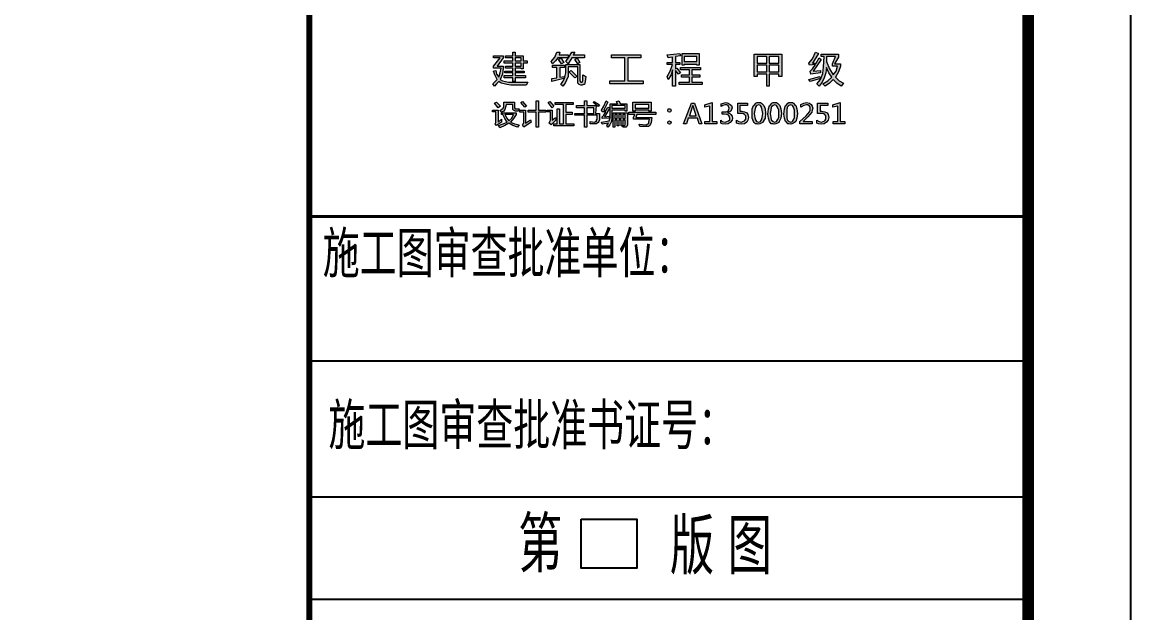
# Model space of a CAD drawing. Header units: millimetres. Extents: x 591771 to 1936534, y -622016 to 355666.
# Drawn here: x 668564 to 679360, y 212083 to 217837 of the extents above; entities that cross this region are included whole.
import ezdxf

# ---------------------------------------------------------------- set-up
doc = ezdxf.new("R2010")
doc.units = ezdxf.units.MM
doc.header["$LTSCALE"] = 80
for name, color, linetype in [('0GPS-\\M+5CFFB\\M+5BBF0\\M+5CBA8\\M+5B9DC', 1, 'Continuous'), ('\\M+5CDBC\\M+5BFF2', 252, 'Continuous'), ('AXIS', 3, 'Continuous')]:
    doc.layers.add(name, color=color, linetype=linetype)
doc.styles.add('_HZTXT', font='txt.shx', dxfattribs={"width": 0.8, "bigfont": 'hztxt.shx'})

# ---------------------------------------------------------------- blocks, each defined once
blk = doc.blocks.new('A$C7A821879')
h = blk.add_hatch(color=165)
h.paths.add_polyline_path([(4834, 622), (4863, 694), (4776, 694), (4776, 644), (4805, 572), (4841, 514), (4870, 550), (4884, 600), (4834, 600)], flags=17)
h.paths.add_polyline_path([(4776, 586), (4769, 535), (4755, 485), (4733, 442), (4704, 406), (4682, 427), (4719, 471), (4740, 528), (4747, 593), (4755, 694), (4726, 694), (4726, 716), (4892, 716), (4892, 687), (4856, 622), (4913, 622), (4913, 600), (4892, 543), (4863, 492), (4899, 456), (4942, 434), (4920, 406), (4877, 434), (4841, 471), (4805, 434), (4762, 406), (4740, 427), (4791, 456), (4827, 492), (4798, 535)])
h.paths.add_polyline_path([(4646, 550), (4719, 557), (4719, 535), (4625, 521), (4618, 550), (4639, 572), (4668, 615), (4610, 608), (4603, 629), (4639, 672), (4668, 737), (4697, 723), (4639, 629), (4675, 629), (4704, 680), (4726, 665)])
h.paths.add_polyline_path([(4603, 471), (4711, 499), (4719, 478), (4618, 449)])
h.paths.add_polyline_path([(4217, 543), (4311, 543), (4311, 608), (4217, 608)], flags=16)
h.paths.add_polyline_path([(4311, 694), (4217, 694), (4217, 629), (4311, 629)], flags=16)
h.paths.add_polyline_path([(4102, 543), (4196, 543), (4196, 608), (4102, 608)], flags=16)
h.paths.add_polyline_path([(4102, 629), (4196, 629), (4196, 694), (4102, 694)], flags=16)
h.paths.add_polyline_path([(4073, 716), (4340, 716), (4340, 499), (4311, 499), (4311, 521), (4217, 521), (4217, 406), (4196, 406), (4196, 521), (4102, 521), (4102, 499), (4073, 499)])
h.paths.add_polyline_path([(3515, 694), (3392, 694), (3392, 644), (3515, 644)], flags=16)
h.paths.add_polyline_path([(3371, 723), (3537, 723), (3537, 608), (3515, 608), (3515, 615), (3392, 615), (3392, 608), (3371, 608)])
h.paths.add_polyline_path([(3342, 442), (3443, 442), (3443, 492), (3363, 492), (3363, 514), (3443, 514), (3443, 564), (3356, 564), (3356, 586), (3551, 586), (3551, 564), (3464, 564), (3464, 514), (3544, 514), (3544, 492), (3464, 492), (3464, 442), (3565, 442), (3565, 420), (3342, 420)])
h.paths.add_polyline_path([(3226, 499), (3255, 550), (3277, 615), (3226, 615), (3226, 636), (3277, 636), (3277, 687), (3234, 680), (3226, 709), (3349, 723), (3356, 701), (3306, 694), (3306, 636), (3349, 636), (3349, 615), (3306, 615), (3306, 572), (3320, 579), (3356, 535), (3335, 521), (3306, 557), (3306, 406), (3277, 406), (3277, 564), (3263, 514), (3234, 471)])
h.paths.add_polyline_path([(2668, 456), (2812, 456), (2812, 680), (2682, 680), (2682, 709), (2970, 709), (2970, 680), (2841, 680), (2841, 456), (2992, 456), (2992, 427), (2668, 427)])
h.paths.add_polyline_path([(2354, 622), (2325, 665), (2347, 680), (2375, 636)], flags=16)
h.paths.add_polyline_path([(2267, 543), (2289, 557), (2347, 499), (2325, 485)], flags=17)
h.paths.add_polyline_path([(2325, 737), (2310, 709), (2419, 709), (2419, 680), (2296, 680), (2260, 622), (2238, 644), (2267, 687), (2296, 737)])
h.paths.add_polyline_path([(2354, 593), (2260, 593), (2260, 535), (2260, 499), (2246, 463), (2231, 434), (2210, 406), (2188, 420), (2210, 449), (2224, 478), (2231, 507), (2238, 535), (2238, 615), (2375, 615), (2375, 456), (2383, 442), (2390, 442), (2397, 442), (2404, 456), (2404, 514), (2433, 499), (2426, 449), (2419, 420), (2411, 420), (2397, 413), (2383, 413), (2368, 420), (2361, 427), (2354, 434), (2354, 456)])
h.paths.add_polyline_path([(2195, 622), (2166, 665), (2188, 680), (2217, 636)], flags=16)
h.paths.add_polyline_path([(2101, 478), (2152, 485), (2152, 586), (2109, 586), (2109, 608), (2224, 608), (2224, 586), (2181, 586), (2181, 492), (2224, 499), (2217, 478), (2101, 449)])
h.paths.add_polyline_path([(2181, 737), (2173, 709), (2260, 709), (2260, 680), (2159, 680), (2137, 651), (2109, 622), (2094, 644), (2130, 687), (2152, 737)])
h.paths.add_polyline_path([(1744, 600), (1802, 600), (1802, 629), (1744, 629)], flags=16)
h.paths.add_polyline_path([(1802, 680), (1744, 680), (1744, 651), (1802, 651)], flags=16)
h.paths.add_polyline_path([(1636, 507), (1723, 507), (1723, 535), (1643, 535), (1643, 550), (1723, 550), (1723, 579), (1651, 579), (1651, 600), (1723, 600), (1723, 629), (1636, 629), (1636, 651), (1723, 651), (1723, 680), (1651, 680), (1651, 701), (1723, 701), (1723, 737), (1744, 737), (1744, 701), (1824, 701), (1824, 651), (1860, 651), (1860, 629), (1824, 629), (1824, 572), (1802, 572), (1802, 579), (1744, 579), (1744, 550), (1831, 550), (1831, 535), (1744, 535), (1744, 507), (1845, 507), (1845, 485), (1744, 485), (1744, 449), (1723, 449), (1723, 485), (1636, 485)])
h.paths.add_polyline_path([(1557, 557), (1564, 521), (1586, 492), (1600, 535), (1607, 579), (1535, 579), (1535, 600), (1600, 680), (1535, 680), (1535, 701), (1629, 701), (1629, 680), (1571, 600), (1629, 600), (1629, 579), (1622, 521), (1600, 471), (1622, 456), (1651, 449), (1679, 442), (1715, 442), (1867, 442), (1853, 413), (1701, 413), (1665, 420), (1636, 427), (1607, 434), (1586, 449), (1564, 427), (1542, 406), (1528, 427), (1550, 449), (1571, 471), (1550, 507), (1535, 550)])
h = blk.add_hatch(color=165)
h.paths.add_polyline_path([(4954, 39), (4843, 39), (4843, 61), (4888, 61), (4888, 211), (4838, 200), (4838, 222), (4910, 244), (4910, 61), (4954, 61)])
h.paths.add_polyline_path([(4683, 72), (4705, 61), (4727, 55), (4744, 61), (4760, 67), (4771, 83), (4771, 100), (4771, 116), (4760, 128), (4744, 139), (4721, 139), (4688, 139), (4688, 238), (4788, 238), (4788, 216), (4716, 216), (4716, 161), (4732, 161), (4760, 155), (4782, 144), (4793, 128), (4799, 100), (4793, 72), (4777, 55), (4755, 39), (4727, 33), (4699, 39), (4683, 44)])
h.paths.add_polyline_path([(4638, 39), (4516, 39), (4516, 61), (4577, 116), (4610, 155), (4616, 172), (4616, 189), (4616, 200), (4610, 211), (4594, 222), (4583, 222), (4555, 216), (4527, 200), (4527, 227), (4555, 238), (4583, 244), (4610, 238), (4627, 227), (4638, 211), (4644, 189), (4638, 172), (4633, 150), (4616, 133), (4594, 105), (4550, 61), (4638, 61)])
h.paths.add_polyline_path([(4389, 139), (4389, 100), (4394, 78), (4411, 61), (4428, 55), (4444, 61), (4455, 78), (4466, 100), (4466, 139), (4466, 172), (4455, 200), (4444, 216), (4428, 222), (4411, 216), (4394, 200), (4389, 172)], flags=16)
h.paths.add_polyline_path([(4361, 133), (4367, 183), (4378, 216), (4389, 227), (4400, 238), (4411, 244), (4428, 244), (4444, 244), (4455, 238), (4466, 227), (4477, 216), (4489, 183), (4494, 139), (4489, 94), (4477, 61), (4466, 50), (4455, 44), (4439, 39), (4428, 33), (4411, 39), (4400, 39), (4389, 50), (4378, 61), (4367, 94)])
h.paths.add_polyline_path([(4228, 139), (4234, 100), (4239, 78), (4256, 61), (4272, 55), (4289, 61), (4300, 78), (4311, 100), (4311, 139), (4311, 172), (4300, 200), (4289, 216), (4272, 222), (4256, 216), (4239, 200), (4234, 172)], flags=16)
h.paths.add_polyline_path([(4206, 133), (4211, 183), (4222, 216), (4234, 227), (4245, 238), (4256, 244), (4272, 244), (4289, 244), (4300, 238), (4311, 227), (4322, 216), (4333, 183), (4339, 139), (4333, 94), (4317, 61), (4311, 50), (4300, 44), (4283, 39), (4267, 33), (4256, 39), (4239, 39), (4228, 50), (4222, 61), (4211, 94)])
h.paths.add_polyline_path([(4073, 139), (4078, 100), (4084, 78), (4095, 61), (4117, 55), (4134, 61), (4145, 78), (4150, 100), (4156, 139), (4150, 172), (4145, 200), (4134, 216), (4117, 222), (4095, 216), (4084, 200), (4078, 172)], flags=16)
h.paths.add_polyline_path([(4051, 133), (4051, 183), (4067, 216), (4078, 227), (4089, 238), (4101, 244), (4117, 244), (4134, 244), (4145, 238), (4156, 227), (4167, 216), (4178, 183), (4184, 139), (4178, 94), (4161, 61), (4156, 50), (4139, 44), (4128, 39), (4112, 33), (4101, 39), (4084, 39), (4073, 50), (4067, 61), (4051, 94)])
h.paths.add_polyline_path([(3901, 72), (3923, 61), (3945, 55), (3962, 61), (3979, 67), (3990, 83), (3990, 100), (3990, 116), (3979, 128), (3962, 139), (3940, 139), (3912, 139), (3912, 238), (4006, 238), (4006, 216), (3934, 216), (3934, 161), (3951, 161), (3979, 155), (4001, 144), (4012, 128), (4017, 100), (4012, 72), (4001, 55), (3979, 39), (3945, 33), (3923, 39), (3901, 44)])
h.paths.add_polyline_path([(3746, 72), (3762, 61), (3790, 55), (3807, 61), (3823, 67), (3834, 78), (3834, 94), (3829, 111), (3823, 122), (3807, 128), (3779, 133), (3762, 133), (3762, 155), (3779, 155), (3801, 155), (3818, 161), (3823, 172), (3829, 189), (3823, 205), (3818, 216), (3807, 222), (3790, 222), (3768, 216), (3751, 205), (3751, 233), (3773, 238), (3796, 244), (3818, 238), (3840, 227), (3851, 216), (3857, 194), (3851, 177), (3846, 161), (3829, 150), (3812, 144), (3834, 139), (3846, 128), (3857, 111), (3862, 94), (3857, 72), (3840, 50), (3818, 39), (3790, 33), (3762, 39), (3746, 44)])
h.paths.add_polyline_path([(3707, 39), (3591, 39), (3591, 61), (3640, 61), (3640, 211), (3591, 200), (3591, 222), (3663, 244), (3663, 61), (3707, 61)])
h.paths.add_polyline_path([(3507, 116), (3480, 200), (3474, 216), (3469, 200), (3441, 116)], flags=16)
h.paths.add_polyline_path([(3563, 39), (3535, 39), (3519, 94), (3430, 94), (3413, 39), (3385, 39), (3463, 238), (3491, 238)])
h.paths.add_polyline_path([(3247, 67), (3258, 61), (3264, 50), (3258, 39), (3247, 33), (3236, 39), (3230, 50), (3236, 61)])
h.paths.add_polyline_path([(3247, 183), (3258, 183), (3264, 166), (3258, 155), (3247, 150), (3236, 155), (3230, 166), (3236, 183)])
h.paths.add_polyline_path([(3047, 227), (2914, 227), (2914, 189), (3047, 189)], flags=16)
h.paths.add_polyline_path([(2892, 249), (3070, 249), (3070, 161), (3047, 161), (3047, 172), (2914, 172), (2914, 161), (2892, 161)])
h.paths.add_polyline_path([(2898, 83), (2898, 100), (2909, 128), (2853, 128), (2853, 150), (3114, 150), (3114, 128), (2931, 128), (2920, 100), (3075, 100), (3070, 50), (3064, 33), (3053, 22), (3042, 11), (3020, 11), (2959, 11), (2953, 33), (3020, 28), (3031, 33), (3036, 39), (3047, 44), (3047, 55), (3053, 83)])
h.paths.add_polyline_path([(2809, 22), (2815, 28), (2815, 33), (2815, 72), (2792, 72), (2792, 22)], flags=16)
h.paths.add_polyline_path([(2815, 128), (2792, 128), (2792, 89), (2815, 89)], flags=16)
h.paths.add_polyline_path([(2754, 89), (2776, 89), (2776, 128), (2754, 128)], flags=16)
h.paths.add_polyline_path([(2715, 89), (2737, 89), (2737, 128), (2715, 128)], flags=16)
h.paths.add_polyline_path([(2715, 6), (2698, 6), (2698, 144), (2837, 144), (2837, 28), (2831, 11), (2826, 6), (2815, 6), (2792, 6), (2787, 17), (2776, 17), (2776, 72), (2754, 72), (2754, 17), (2737, 17), (2737, 72), (2715, 72)])
h.paths.add_polyline_path([(2815, 216), (2687, 216), (2687, 189), (2815, 189)], flags=16)
h.paths.add_polyline_path([(2615, 105), (2659, 111), (2659, 94), (2593, 89), (2593, 105), (2609, 122), (2626, 155), (2593, 155), (2587, 172), (2609, 211), (2632, 261), (2648, 249), (2609, 172), (2632, 172), (2648, 200), (2665, 194)], flags=17)
h.paths.add_polyline_path([(2587, 55), (2659, 67), (2670, 100), (2670, 150), (2670, 233), (2742, 233), (2731, 255), (2754, 261), (2770, 233), (2831, 233), (2831, 161), (2815, 161), (2815, 172), (2687, 172), (2687, 150), (2687, 100), (2682, 61), (2665, 28), (2648, 6), (2637, 22), (2654, 44), (2593, 33)])
h.paths.add_polyline_path([(2504, 244), (2515, 255), (2565, 222), (2554, 205)], flags=16)
h.paths.add_polyline_path([(2510, 194), (2443, 194), (2443, 139), (2510, 139)], flags=16)
h.paths.add_polyline_path([(2327, 139), (2421, 139), (2421, 194), (2343, 194), (2343, 216), (2421, 216), (2421, 261), (2443, 261), (2443, 216), (2532, 216), (2526, 139), (2565, 139), (2565, 78), (2560, 61), (2554, 50), (2537, 39), (2521, 39), (2476, 39), (2476, 61), (2521, 55), (2526, 61), (2537, 61), (2537, 72), (2543, 83), (2543, 122), (2443, 122), (2443, 6), (2421, 6), (2421, 122), (2327, 122)])
h.paths.add_polyline_path([(2122, 39), (2155, 39), (2155, 183), (2177, 183), (2177, 39), (2216, 39), (2216, 227), (2133, 227), (2133, 244), (2310, 244), (2310, 227), (2238, 227), (2238, 150), (2299, 150), (2299, 128), (2238, 128), (2238, 39), (2316, 39), (2316, 17), (2122, 17)])
h.paths.add_polyline_path([(2083, 255), (2122, 211), (2105, 194), (2066, 244)])
h.paths.add_polyline_path([(2138, 100), (2144, 78), (2094, 28), (2077, 44), (2083, 61), (2088, 72), (2088, 155), (2055, 155), (2055, 172), (2105, 172), (2105, 72)])
h.paths.add_polyline_path([(1872, 172), (1950, 172), (1950, 261), (1972, 261), (1972, 172), (2044, 172), (2044, 150), (1972, 150), (1972, 6), (1950, 6), (1950, 150), (1872, 150)])
h.paths.add_polyline_path([(1817, 255), (1856, 211), (1839, 200), (1800, 244)])
h.paths.add_polyline_path([(1894, 78), (1900, 55), (1828, 6), (1817, 28), (1822, 33), (1828, 50), (1828, 150), (1789, 150), (1789, 172), (1845, 172), (1845, 44)])
h.paths.add_polyline_path([(1645, 128), (1662, 94), (1684, 67), (1711, 94), (1728, 128)], flags=16)
h.paths.add_polyline_path([(1723, 227), (1656, 227), (1656, 222), (1651, 200), (1645, 177), (1634, 161), (1612, 150), (1595, 166), (1612, 177), (1628, 189), (1634, 205), (1634, 222), (1634, 249), (1739, 249), (1739, 194), (1745, 183), (1750, 183), (1784, 183), (1778, 161), (1745, 161), (1734, 166), (1728, 172), (1723, 177), (1723, 189)])
h.paths.add_polyline_path([(1612, 128), (1612, 144), (1756, 144), (1756, 128), (1728, 89), (1700, 55), (1739, 39), (1784, 28), (1767, 6), (1723, 22), (1684, 44), (1645, 22), (1595, 0), (1584, 22), (1628, 39), (1667, 55), (1645, 89), (1623, 128)])
h.paths.add_polyline_path([(1562, 249), (1601, 211), (1578, 194), (1545, 238)])
h.paths.add_polyline_path([(1612, 83), (1612, 55), (1562, 22), (1551, 39), (1556, 50), (1556, 61), (1556, 155), (1523, 155), (1523, 172), (1578, 172), (1578, 55)])
at = {"color": 165, "lineweight": 0}
for p, q in [((1535, 680), (1535, 701)), ((1535, 701), (1629, 701)), ((1535, 600), (1600, 680)), ((1600, 680), (1535, 680)), ((1629, 680), (1571, 600)), ((1629, 701), (1629, 680)), ((1636, 629), (1636, 651)), ((1636, 651), (1723, 651)), ((1651, 680), (1651, 701)), ((1651, 701), (1723, 701)), ((1723, 680), (1651, 680)), ((1723, 701), (1723, 737)), ((1723, 737), (1744, 737)), ((1723, 651), (1723, 680)), ((1744, 737), (1744, 701)), ((1744, 701), (1824, 701)), ((1802, 680), (1744, 680)), ((1744, 680), (1744, 651)), ((1744, 651), (1802, 651)), ((1802, 651), (1802, 680)), ((1802, 680), (1802, 680)), ((1824, 701), (1824, 651)), ((1824, 651), (1860, 651)), ((1860, 651), (1860, 629)), ((2094, 644), (2130, 687)), ((2137, 651), (2109, 622)), ((2130, 687), (2152, 737)), ((2159, 680), (2137, 651)), ((2152, 737), (2181, 737)), ((2260, 680), (2159, 680)), ((2159, 680), (2159, 680)), ((2166, 665), (2188, 680)), ((2195, 622), (2166, 665)), ((2181, 737), (2173, 709)), ((2173, 709), (2260, 709)), ((2181, 737), (2181, 737)), ((2181, 737), (2181, 737)), ((2188, 680), (2188, 680)), ((2188, 680), (2217, 636)), ((2238, 644), (2267, 687)), ((2260, 709), (2260, 680)), ((2296, 680), (2260, 622)), ((2267, 687), (2296, 737)), ((2296, 737), (2325, 737)), ((2419, 680), (2296, 680)), ((2296, 680), (2296, 680)), ((2325, 737), (2310, 709)), ((2310, 709), (2419, 709)), ((2325, 737), (2325, 737)), ((2325, 737), (2325, 737)), ((2325, 665), (2347, 680)), ((2354, 622), (2325, 665)), ((2347, 680), (2347, 680)), ((2347, 680), (2375, 636)), ((2419, 709), (2419, 680)), ((2682, 680), (2682, 709)), ((2682, 709), (2970, 709)), ((2812, 680), (2682, 680)), ((2812, 456), (2812, 680)), ((2970, 680), (2841, 680)), ((2841, 680), (2841, 456)), ((2970, 709), (2970, 680)), ((3226, 709), (3349, 723)), ((3234, 680), (3226, 709)), ((3226, 709), (3226, 709)), ((3277, 687), (3234, 680)), ((3234, 680), (3234, 680)), ((3277, 636), (3277, 687)), ((3277, 687), (3277, 687)), ((3356, 701), (3306, 694)), ((3306, 694), (3306, 636)), ((3349, 723), (3356, 701)), ((3356, 701), (3356, 701)), ((3371, 723), (3537, 723)), ((3371, 608), (3371, 723)), ((3371, 723), (3371, 723)), ((3515, 694), (3392, 694)), ((3392, 694), (3392, 644)), ((3515, 644), (3515, 694)), ((3515, 694), (3515, 694)), ((3537, 723), (3537, 608)), ((4073, 716), (4340, 716)), ((4073, 499), (4073, 716)), ((4073, 716), (4073, 716)), ((4196, 694), (4102, 694)), ((4102, 694), (4102, 629)), ((4196, 629), (4196, 694)), ((4311, 694), (4217, 694)), ((4217, 694), (4217, 629)), ((4311, 629), (4311, 694)), ((4311, 694), (4311, 694)), ((4340, 716), (4340, 499)), ((4603, 629), (4639, 672)), ((4639, 672), (4668, 737)), ((4697, 723), (4639, 629)), ((4726, 665), (4646, 550)), ((4668, 737), (4697, 723)), ((4675, 629), (4704, 680)), ((4697, 723), (4697, 723)), ((4704, 680), (4726, 665)), ((4726, 694), (4726, 716)), ((4726, 716), (4892, 716)), ((4755, 694), (4726, 694)), ((4726, 665), (4726, 665)), ((4747, 593), (4755, 694)), ((4863, 694), (4776, 694)), ((4776, 694), (4776, 694)), ((4776, 694), (4776, 644)), ((4834, 622), (4863, 694)), ((4892, 687), (4856, 622)), ((4892, 716), (4892, 687)), ((1535, 579), (1535, 600)), ((1607, 579), (1535, 579)), ((1535, 550), (1557, 557)), ((1550, 507), (1535, 550)), ((1557, 557), (1557, 557)), ((1557, 557), (1564, 521)), ((1557, 557), (1557, 557)), ((1571, 600), (1629, 600)), ((1600, 535), (1607, 579)), ((1629, 579), (1622, 521)), ((1629, 600), (1629, 579)), ((1629, 579), (1629, 579)), ((1723, 629), (1636, 629)), ((1643, 535), (1643, 550)), ((1643, 550), (1723, 550)), ((1651, 579), (1651, 600)), ((1651, 600), (1723, 600)), ((1723, 579), (1651, 579)), ((1723, 600), (1723, 629)), ((1723, 550), (1723, 579)), ((1802, 629), (1744, 629)), ((1744, 629), (1744, 600)), ((1744, 600), (1802, 600)), ((1744, 600), (1744, 600)), ((1802, 579), (1744, 579)), ((1744, 579), (1744, 550)), ((1744, 550), (1831, 550)), ((1802, 600), (1802, 629)), ((1802, 572), (1802, 579)), ((1824, 572), (1802, 572)), ((1860, 629), (1824, 629)), ((1824, 629), (1824, 572)), ((1831, 550), (1831, 535)), ((2109, 622), (2094, 644)), ((2094, 644), (2094, 644)), ((2109, 622), (2109, 622)), ((2109, 586), (2109, 608)), ((2109, 608), (2224, 608)), ((2152, 586), (2109, 586)), ((2152, 485), (2152, 586)), ((2224, 586), (2181, 586)), ((2181, 586), (2181, 492)), ((2217, 636), (2195, 622)), ((2195, 622), (2195, 622)), ((2195, 622), (2195, 622)), ((2224, 608), (2224, 586)), ((2260, 622), (2238, 644)), ((2238, 644), (2238, 644)), ((2238, 535), (2238, 615)), ((2238, 615), (2375, 615)), ((2260, 622), (2260, 622)), ((2354, 593), (2260, 593)), ((2260, 593), (2260, 535)), ((2267, 543), (2289, 557)), ((2325, 485), (2267, 543)), ((2267, 543), (2267, 543)), ((2267, 543), (2267, 543)), ((2289, 557), (2289, 557)), ((2289, 557), (2347, 499)), ((2375, 636), (2354, 622)), ((2354, 622), (2354, 622)), ((2354, 622), (2354, 622)), ((2354, 456), (2354, 593)), ((2354, 593), (2354, 593)), ((2375, 615), (2375, 456)), ((3226, 615), (3226, 636)), ((3226, 636), (3277, 636)), ((3277, 615), (3226, 615)), ((3226, 499), (3255, 550)), ((3255, 550), (3277, 615)), ((3277, 564), (3263, 514)), ((3277, 406), (3277, 564)), ((3277, 564), (3277, 564)), ((3306, 636), (3349, 636)), ((3349, 615), (3306, 615)), ((3306, 615), (3306, 572)), ((3306, 572), (3320, 579)), ((3335, 521), (3306, 557)), ((3306, 557), (3306, 406)), ((3320, 579), (3320, 579)), ((3320, 579), (3356, 535)), ((3349, 636), (3349, 615)), ((3356, 564), (3356, 586)), ((3356, 586), (3551, 586)), ((3443, 564), (3356, 564)), ((3392, 608), (3371, 608)), ((3392, 644), (3515, 644)), ((3515, 615), (3392, 615)), ((3392, 615), (3392, 608)), ((3443, 514), (3443, 564)), ((3551, 564), (3464, 564)), ((3464, 564), (3464, 514)), ((3515, 608), (3515, 615)), ((3537, 608), (3515, 608)), ((3551, 586), (3551, 564)), ((4102, 629), (4196, 629)), ((4102, 629), (4102, 629)), ((4196, 608), (4102, 608)), ((4102, 608), (4102, 543)), ((4102, 543), (4196, 543)), ((4102, 543), (4102, 543)), ((4196, 543), (4196, 608)), ((4217, 629), (4311, 629)), ((4311, 608), (4217, 608)), ((4217, 608), (4217, 543)), ((4217, 543), (4311, 543)), ((4217, 543), (4217, 543)), ((4311, 543), (4311, 608)), ((4610, 608), (4603, 629)), ((4603, 629), (4603, 629)), ((4668, 615), (4610, 608)), ((4618, 550), (4639, 572)), ((4625, 521), (4618, 550)), ((4618, 550), (4618, 550)), ((4639, 629), (4639, 629)), ((4639, 629), (4675, 629)), ((4639, 572), (4668, 615)), ((4646, 550), (4719, 557)), ((4646, 550), (4646, 550)), ((4646, 550), (4646, 550)), ((4646, 550), (4646, 550)), ((4668, 615), (4668, 615)), ((4675, 629), (4675, 629)), ((4719, 557), (4719, 557)), ((4719, 557), (4719, 535)), ((4740, 528), (4747, 593)), ((4776, 586), (4769, 535)), ((4776, 644), (4776, 644)), ((4776, 644), (4805, 572)), ((4776, 586), (4776, 586)), ((4798, 535), (4776, 586)), ((4776, 586), (4776, 586)), ((4776, 586), (4776, 586)), ((4805, 572), (4841, 514)), ((4834, 600), (4834, 622)), ((4834, 622), (4834, 622)), ((4884, 600), (4834, 600)), ((4841, 514), (4870, 550)), ((4856, 622), (4913, 622)), ((4892, 543), (4863, 492)), ((4870, 550), (4884, 600)), ((4913, 600), (4892, 543)), ((4913, 622), (4913, 600)), ((4913, 600), (4913, 600)), ((1528, 427), (1550, 449)), ((1571, 471), (1550, 507)), ((1550, 449), (1571, 471)), ((1564, 521), (1586, 492)), ((1586, 449), (1564, 427)), ((1571, 471), (1571, 471)), ((1586, 492), (1600, 535)), ((1586, 492), (1586, 492)), ((1607, 434), (1586, 449)), ((1586, 449), (1586, 449)), ((1622, 521), (1600, 471)), ((1600, 471), (1600, 471)), ((1600, 471), (1622, 456)), ((1636, 427), (1607, 434)), ((1622, 456), (1651, 449)), ((1636, 507), (1723, 507)), ((1636, 485), (1636, 507)), ((1636, 507), (1636, 507)), ((1723, 485), (1636, 485)), ((1723, 535), (1643, 535)), ((1651, 449), (1679, 442)), ((1679, 442), (1715, 442)), ((1715, 442), (1715, 442)), ((1715, 442), (1867, 442)), ((1723, 507), (1723, 535)), ((1723, 449), (1723, 485)), ((1744, 449), (1723, 449)), ((1831, 535), (1744, 535)), ((1744, 535), (1744, 507)), ((1744, 507), (1845, 507)), ((1845, 485), (1744, 485)), ((1744, 485), (1744, 449)), ((1845, 507), (1845, 485)), ((1867, 442), (1853, 413)), ((1867, 442), (1867, 442)), ((2101, 478), (2152, 485)), ((2101, 478), (2101, 478)), ((2217, 478), (2101, 449)), ((2101, 449), (2101, 478)), ((2101, 478), (2101, 478)), ((2181, 492), (2224, 499)), ((2181, 492), (2181, 492)), ((2188, 420), (2210, 449)), ((2210, 449), (2224, 478)), ((2231, 434), (2210, 406)), ((2224, 499), (2217, 478)), ((2217, 478), (2217, 478)), ((2224, 478), (2231, 507)), ((2224, 499), (2224, 499)), ((2231, 507), (2238, 535)), ((2246, 463), (2231, 434)), ((2260, 499), (2246, 463)), ((2260, 535), (2260, 535)), ((2260, 535), (2260, 499)), ((2347, 499), (2325, 485)), ((2325, 485), (2325, 485)), ((2354, 434), (2354, 456)), ((2361, 427), (2354, 434)), ((2375, 456), (2375, 456)), ((2375, 456), (2383, 442)), ((2383, 442), (2383, 442)), ((2383, 442), (2390, 442)), ((2390, 442), (2390, 442)), ((2390, 442), (2397, 442)), ((2397, 442), (2404, 456)), ((2404, 456), (2404, 514)), ((2404, 514), (2404, 514)), ((2404, 514), (2433, 499)), ((2404, 456), (2404, 456)), ((2426, 449), (2419, 420)), ((2433, 499), (2426, 449)), ((2426, 449), (2426, 449)), ((2433, 499), (2433, 499)), ((2668, 456), (2812, 456)), ((2668, 427), (2668, 456)), ((2668, 456), (2668, 456)), ((2841, 456), (2992, 456)), ((2992, 456), (2992, 427)), ((3226, 499), (3226, 499)), ((3234, 471), (3226, 499)), ((3226, 499), (3226, 499)), ((3226, 499), (3226, 499)), ((3263, 514), (3234, 471)), ((3234, 471), (3234, 471)), ((3356, 535), (3335, 521)), ((3335, 521), (3335, 521)), ((3342, 442), (3443, 442)), ((3342, 420), (3342, 442)), ((3342, 442), (3342, 442)), ((3363, 492), (3363, 514)), ((3363, 514), (3443, 514)), ((3443, 492), (3363, 492)), ((3443, 442), (3443, 492)), ((3464, 514), (3544, 514)), ((3544, 492), (3464, 492)), ((3464, 492), (3464, 442)), ((3464, 442), (3565, 442)), ((3544, 514), (3544, 492)), ((3565, 442), (3565, 420)), ((4102, 499), (4073, 499)), ((4196, 521), (4102, 521)), ((4102, 521), (4102, 499)), ((4196, 406), (4196, 521)), ((4311, 521), (4217, 521)), ((4217, 521), (4217, 406)), ((4311, 499), (4311, 521)), ((4340, 499), (4311, 499)), ((4603, 471), (4711, 499)), ((4603, 471), (4603, 471)), ((4618, 449), (4603, 471)), ((4603, 471), (4603, 471)), ((4719, 478), (4618, 449)), ((4719, 535), (4625, 521)), ((4682, 427), (4719, 471)), ((4733, 442), (4704, 406)), ((4711, 499), (4711, 499)), ((4711, 499), (4719, 478)), ((4719, 535), (4719, 535)), ((4719, 471), (4740, 528)), ((4719, 478), (4719, 478)), ((4755, 485), (4733, 442)), ((4740, 528), (4740, 528)), ((4740, 427), (4791, 456)), ((4769, 535), (4755, 485)), ((4805, 434), (4762, 406)), ((4791, 456), (4827, 492)), ((4827, 492), (4798, 535)), ((4841, 471), (4805, 434)), ((4827, 492), (4827, 492)), ((4841, 514), (4841, 514)), ((4877, 434), (4841, 471)), ((4841, 471), (4841, 471)), ((4863, 492), (4863, 492)), ((4863, 492), (4899, 456)), ((4920, 406), (4877, 434)), ((4899, 456), (4942, 434)), ((4942, 434), (4920, 406)), ((4942, 434), (4942, 434)), ((1542, 406), (1528, 427)), ((1528, 427), (1528, 427)), ((1564, 427), (1542, 406)), ((1542, 406), (1542, 406)), ((1665, 420), (1636, 427)), ((1701, 413), (1665, 420)), ((1853, 413), (1701, 413)), ((1701, 413), (1701, 413)), ((1853, 413), (1853, 413)), ((2210, 406), (2188, 420)), ((2188, 420), (2188, 420)), ((2210, 406), (2210, 406)), ((2368, 420), (2361, 427)), ((2383, 413), (2368, 420)), ((2397, 413), (2383, 413)), ((2383, 413), (2383, 413)), ((2411, 420), (2397, 413)), ((2419, 420), (2411, 420)), ((2992, 427), (2668, 427)), ((3306, 406), (3277, 406)), ((3565, 420), (3342, 420)), ((4217, 406), (4196, 406)), ((4704, 406), (4682, 427)), ((4682, 427), (4682, 427)), ((4704, 406), (4704, 406)), ((4762, 406), (4740, 427)), ((4740, 427), (4740, 427)), ((4762, 406), (4762, 406)), ((4920, 406), (4920, 406)), ((1545, 238), (1562, 249)), ((1578, 194), (1545, 238)), ((1562, 249), (1562, 249)), ((1562, 249), (1601, 211)), ((1562, 249), (1562, 249)), ((1634, 222), (1634, 249)), ((1634, 249), (1739, 249)), ((1634, 205), (1634, 222)), ((1656, 222), (1651, 200)), ((1723, 227), (1656, 227)), ((1656, 227), (1656, 222)), ((1656, 222), (1656, 222)), ((1723, 189), (1723, 227)), ((1723, 227), (1723, 227)), ((1739, 249), (1739, 194)), ((1800, 244), (1817, 255)), ((1839, 200), (1800, 244)), ((1817, 255), (1817, 255)), ((1817, 255), (1856, 211)), ((1817, 255), (1817, 255)), ((1950, 172), (1950, 261)), ((1950, 261), (1972, 261)), ((1972, 261), (1972, 172)), ((2066, 244), (2083, 255)), ((2105, 194), (2066, 244)), ((2083, 255), (2083, 255)), ((2083, 255), (2122, 211)), ((2083, 255), (2083, 255)), ((2133, 227), (2133, 244)), ((2133, 244), (2310, 244)), ((2216, 227), (2133, 227)), ((2216, 39), (2216, 227)), ((2310, 227), (2238, 227)), ((2238, 227), (2238, 150)), ((2310, 244), (2310, 227)), ((2343, 194), (2343, 216)), ((2343, 216), (2421, 216)), ((2421, 216), (2421, 261)), ((2421, 261), (2443, 261)), ((2443, 261), (2443, 216)), ((2443, 216), (2532, 216)), ((2504, 244), (2515, 255)), ((2554, 205), (2504, 244)), ((2504, 244), (2504, 244)), ((2504, 244), (2504, 244)), ((2515, 255), (2515, 255)), ((2515, 255), (2565, 222)), ((2532, 216), (2526, 139)), ((2565, 222), (2554, 205)), ((2609, 211), (2632, 261)), ((2648, 249), (2609, 172)), ((2632, 261), (2648, 249)), ((2648, 249), (2648, 249)), ((2670, 150), (2670, 233)), ((2670, 233), (2742, 233)), ((2815, 216), (2687, 216)), ((2687, 216), (2687, 189)), ((2731, 255), (2754, 261)), ((2742, 233), (2731, 255)), ((2742, 233), (2742, 233)), ((2754, 261), (2754, 261)), ((2754, 261), (2770, 233)), ((2770, 233), (2831, 233)), ((2815, 189), (2815, 216)), ((2815, 216), (2815, 216)), ((2831, 233), (2831, 161)), ((2892, 249), (3070, 249)), ((2892, 161), (2892, 249)), ((2892, 249), (2892, 249)), ((3047, 227), (2914, 227)), ((2914, 227), (2914, 189)), ((3047, 189), (3047, 227)), ((3047, 227), (3047, 227)), ((3070, 249), (3070, 161)), ((3385, 39), (3463, 238)), ((3463, 238), (3491, 238)), ((3474, 216), (3469, 200)), ((3480, 200), (3474, 216)), ((3474, 216), (3474, 216)), ((3474, 216), (3474, 216)), ((3491, 238), (3563, 39)), ((3591, 222), (3663, 244)), ((3591, 200), (3591, 222)), ((3663, 244), (3663, 61)), ((3751, 233), (3773, 238)), ((3751, 205), (3751, 233)), ((3751, 233), (3751, 233)), ((3768, 216), (3751, 205)), ((3790, 222), (3768, 216)), ((3773, 238), (3796, 244)), ((3807, 222), (3790, 222)), ((3790, 222), (3790, 222)), ((3796, 244), (3796, 244)), ((3796, 244), (3818, 238)), ((3818, 216), (3807, 222)), ((3818, 238), (3840, 227)), ((3823, 205), (3818, 216)), ((3840, 227), (3840, 227)), ((3840, 227), (3851, 216)), ((3851, 216), (3857, 194)), ((3912, 139), (3912, 238)), ((3912, 238), (4006, 238)), ((4006, 216), (3934, 216)), ((3934, 216), (3934, 161)), ((4006, 238), (4006, 216)), ((4051, 183), (4067, 216)), ((4067, 216), (4078, 227)), ((4067, 216), (4067, 216)), ((4078, 227), (4089, 238)), ((4095, 216), (4084, 200)), ((4089, 238), (4101, 244)), ((4117, 222), (4095, 216)), ((4101, 244), (4117, 244)), ((4117, 244), (4117, 244)), ((4117, 244), (4134, 244)), ((4134, 216), (4117, 222)), ((4117, 222), (4117, 222)), ((4134, 244), (4145, 238)), ((4145, 200), (4134, 216)), ((4145, 238), (4156, 227)), ((4156, 227), (4167, 216)), ((4167, 216), (4178, 183)), ((4211, 183), (4222, 216)), ((4222, 216), (4234, 227)), ((4222, 216), (4222, 216)), ((4234, 227), (4245, 238)), ((4256, 216), (4239, 200)), ((4245, 238), (4256, 244)), ((4256, 244), (4272, 244)), ((4272, 222), (4256, 216)), ((4272, 244), (4272, 244)), ((4272, 244), (4289, 244)), ((4289, 216), (4272, 222)), ((4272, 222), (4272, 222)), ((4289, 244), (4300, 238)), ((4300, 200), (4289, 216)), ((4300, 238), (4311, 227)), ((4311, 227), (4322, 216)), ((4322, 216), (4333, 183)), ((4367, 183), (4378, 216)), ((4378, 216), (4389, 227)), ((4378, 216), (4378, 216)), ((4389, 227), (4400, 238)), ((4411, 216), (4394, 200)), ((4400, 238), (4411, 244)), ((4411, 244), (4428, 244)), ((4428, 222), (4411, 216)), ((4428, 244), (4428, 244)), ((4428, 244), (4444, 244)), ((4444, 216), (4428, 222)), ((4428, 222), (4428, 222)), ((4444, 244), (4455, 238)), ((4455, 200), (4444, 216)), ((4455, 238), (4466, 227)), ((4466, 227), (4477, 216)), ((4477, 216), (4489, 183)), ((4527, 227), (4555, 238)), ((4527, 200), (4527, 227)), ((4527, 227), (4527, 227)), ((4555, 216), (4527, 200)), ((4555, 238), (4583, 244)), ((4583, 222), (4555, 216)), ((4583, 244), (4583, 244)), ((4583, 244), (4610, 238)), ((4594, 222), (4583, 222)), ((4583, 222), (4583, 222)), ((4610, 211), (4594, 222)), ((4610, 238), (4627, 227)), ((4627, 227), (4627, 227)), ((4627, 227), (4638, 211)), ((4688, 139), (4688, 238)), ((4688, 238), (4788, 238)), ((4788, 216), (4716, 216)), ((4716, 216), (4716, 161)), ((4788, 238), (4788, 216)), ((4838, 222), (4910, 244)), ((4838, 200), (4838, 222)), ((4910, 244), (4910, 61)), ((1523, 155), (1523, 172)), ((1523, 172), (1578, 172)), ((1556, 155), (1523, 155)), ((1556, 61), (1556, 155)), ((1601, 211), (1578, 194)), ((1578, 194), (1578, 194)), ((1578, 172), (1578, 55)), ((1595, 166), (1612, 177)), ((1612, 150), (1595, 166)), ((1595, 166), (1595, 166)), ((1612, 177), (1628, 189)), ((1634, 161), (1612, 150)), ((1612, 150), (1612, 150)), ((1612, 128), (1612, 144)), ((1612, 144), (1756, 144)), ((1623, 128), (1612, 128)), ((1612, 128), (1612, 128)), ((1645, 89), (1623, 128)), ((1628, 189), (1634, 205)), ((1645, 177), (1634, 161)), ((1651, 200), (1645, 177)), ((1645, 128), (1645, 128)), ((1645, 128), (1662, 94)), ((1728, 128), (1645, 128)), ((1645, 128), (1645, 128)), ((1711, 94), (1728, 128)), ((1723, 177), (1723, 189)), ((1728, 172), (1723, 177)), ((1734, 166), (1728, 172)), ((1756, 128), (1728, 89)), ((1745, 161), (1734, 166)), ((1739, 194), (1739, 194)), ((1739, 194), (1745, 183)), ((1745, 183), (1750, 183)), ((1778, 161), (1745, 161)), ((1745, 161), (1745, 161)), ((1750, 183), (1784, 183)), ((1756, 144), (1756, 128)), ((1756, 128), (1756, 128)), ((1784, 183), (1778, 161)), ((1784, 183), (1784, 183)), ((1789, 150), (1789, 172)), ((1789, 172), (1845, 172)), ((1828, 150), (1789, 150)), ((1828, 50), (1828, 150)), ((1856, 211), (1839, 200)), ((1839, 200), (1839, 200)), ((1845, 172), (1845, 44)), ((1872, 172), (1950, 172)), ((1872, 150), (1872, 172)), ((1872, 172), (1872, 172)), ((1950, 150), (1872, 150)), ((1950, 6), (1950, 150)), ((1972, 172), (2044, 172)), ((2044, 150), (1972, 150)), ((1972, 150), (1972, 6)), ((2044, 172), (2044, 150)), ((2055, 155), (2055, 172)), ((2055, 172), (2105, 172)), ((2088, 155), (2055, 155)), ((2088, 72), (2088, 155)), ((2122, 211), (2105, 194)), ((2105, 194), (2105, 194)), ((2105, 172), (2105, 72)), ((2155, 39), (2155, 183)), ((2155, 183), (2177, 183)), ((2177, 183), (2177, 39)), ((2238, 150), (2299, 150)), ((2299, 128), (2238, 128)), ((2238, 128), (2238, 39)), ((2299, 150), (2299, 128)), ((2327, 139), (2421, 139)), ((2327, 122), (2327, 139)), ((2327, 139), (2327, 139)), ((2421, 122), (2327, 122)), ((2421, 194), (2343, 194)), ((2421, 139), (2421, 194)), ((2421, 6), (2421, 122)), ((2510, 194), (2443, 194)), ((2443, 194), (2443, 139)), ((2443, 139), (2510, 139)), ((2543, 122), (2443, 122)), ((2443, 122), (2443, 6)), ((2510, 139), (2510, 194)), ((2510, 194), (2510, 194)), ((2526, 139), (2565, 139)), ((2543, 83), (2543, 122)), ((2554, 205), (2554, 205)), ((2565, 139), (2565, 139)), ((2565, 139), (2565, 78)), ((2587, 172), (2609, 211)), ((2593, 155), (2587, 172)), ((2587, 172), (2587, 172)), ((2626, 155), (2593, 155)), ((2593, 105), (2609, 122)), ((2609, 172), (2609, 172)), ((2609, 172), (2632, 172)), ((2609, 122), (2626, 155)), ((2665, 194), (2615, 105)), ((2615, 105), (2659, 111)), ((2626, 155), (2626, 155)), ((2632, 172), (2648, 200)), ((2632, 172), (2632, 172)), ((2648, 200), (2665, 194)), ((2659, 111), (2659, 111)), ((2659, 111), (2659, 94)), ((2665, 194), (2665, 194)), ((2670, 100), (2670, 150)), ((2687, 189), (2815, 189)), ((2815, 172), (2687, 172)), ((2687, 172), (2687, 150)), ((2687, 150), (2687, 150)), ((2687, 150), (2687, 100)), ((2698, 6), (2698, 144)), ((2698, 144), (2837, 144)), ((2737, 128), (2715, 128)), ((2715, 128), (2715, 89)), ((2737, 89), (2737, 128)), ((2776, 128), (2754, 128)), ((2754, 128), (2754, 89)), ((2776, 89), (2776, 128)), ((2815, 128), (2792, 128)), ((2792, 128), (2792, 89)), ((2815, 161), (2815, 172)), ((2831, 161), (2815, 161)), ((2815, 89), (2815, 128)), ((2815, 128), (2815, 128)), ((2837, 144), (2837, 28)), ((2853, 128), (2853, 150)), ((2853, 150), (3114, 150)), ((2909, 128), (2853, 128)), ((2914, 161), (2892, 161)), ((2898, 100), (2909, 128)), ((2914, 189), (3047, 189)), ((3047, 172), (2914, 172)), ((2914, 172), (2914, 161)), ((2931, 128), (2920, 100)), ((3114, 128), (2931, 128)), ((3047, 161), (3047, 172)), ((3070, 161), (3047, 161)), ((3114, 150), (3114, 128)), ((3230, 166), (3236, 183)), ((3236, 155), (3230, 166)), ((3230, 166), (3230, 166)), ((3236, 183), (3236, 183)), ((3236, 183), (3247, 183)), ((3247, 150), (3236, 155)), ((3236, 155), (3236, 155)), ((3247, 183), (3247, 183)), ((3247, 183), (3258, 183)), ((3247, 183), (3247, 183)), ((3247, 183), (3247, 183)), ((3258, 155), (3247, 150)), ((3247, 150), (3247, 150)), ((3258, 183), (3258, 183)), ((3258, 183), (3264, 166)), ((3264, 166), (3258, 155)), ((3258, 155), (3258, 155)), ((3264, 166), (3264, 166)), ((3469, 200), (3441, 116)), ((3441, 116), (3507, 116)), ((3507, 116), (3480, 200)), ((3480, 200), (3480, 200)), ((3507, 116), (3507, 116)), ((3640, 211), (3591, 200)), ((3640, 61), (3640, 211)), ((3762, 133), (3762, 155)), ((3762, 155), (3779, 155)), ((3779, 133), (3762, 133)), ((3779, 155), (3779, 155)), ((3779, 155), (3801, 155)), ((3807, 128), (3779, 133)), ((3801, 155), (3818, 161)), ((3823, 122), (3807, 128)), ((3829, 150), (3812, 144)), ((3812, 144), (3812, 144)), ((3812, 144), (3812, 144)), ((3812, 144), (3834, 139)), ((3818, 161), (3823, 172)), ((3829, 189), (3823, 205)), ((3823, 172), (3829, 189)), ((3829, 111), (3823, 122)), ((3829, 189), (3829, 189)), ((3846, 161), (3829, 150)), ((3834, 94), (3829, 111)), ((3834, 139), (3846, 128)), ((3851, 177), (3846, 161)), ((3846, 128), (3846, 128)), ((3846, 128), (3857, 111)), ((3857, 194), (3851, 177)), ((3857, 194), (3857, 194)), ((3857, 111), (3862, 94)), ((3940, 139), (3912, 139)), ((3934, 161), (3934, 161)), ((3934, 161), (3951, 161)), ((3962, 139), (3940, 139)), ((3940, 139), (3940, 139)), ((3951, 161), (3951, 161)), ((3951, 161), (3979, 155)), ((3979, 128), (3962, 139)), ((3979, 155), (4001, 144)), ((3990, 116), (3979, 128)), ((3979, 128), (3979, 128)), ((3990, 100), (3990, 116)), ((4001, 144), (4001, 144)), ((4001, 144), (4012, 128)), ((4012, 128), (4017, 100)), ((4051, 133), (4051, 183)), ((4051, 133), (4051, 133)), ((4051, 94), (4051, 133)), ((4051, 133), (4051, 133)), ((4051, 133), (4051, 133)), ((4078, 172), (4073, 139)), ((4073, 139), (4073, 139)), ((4073, 139), (4078, 100)), ((4073, 139), (4073, 139)), ((4073, 139), (4073, 139)), ((4084, 200), (4078, 172)), ((4150, 172), (4145, 200)), ((4156, 139), (4150, 172)), ((4150, 100), (4156, 139)), ((4156, 139), (4156, 139)), ((4178, 183), (4184, 139)), ((4184, 139), (4178, 94)), ((4184, 139), (4184, 139)), ((4206, 133), (4211, 183)), ((4206, 133), (4206, 133)), ((4211, 94), (4206, 133)), ((4206, 133), (4206, 133)), ((4206, 133), (4206, 133)), ((4234, 172), (4228, 139)), ((4228, 139), (4228, 139)), ((4228, 139), (4234, 100)), ((4228, 139), (4228, 139)), ((4228, 139), (4228, 139)), ((4239, 200), (4234, 172)), ((4311, 172), (4300, 200)), ((4311, 139), (4311, 172)), ((4311, 100), (4311, 139)), ((4311, 139), (4311, 139)), ((4333, 183), (4339, 139)), ((4339, 139), (4333, 94)), ((4339, 139), (4339, 139)), ((4361, 133), (4367, 183)), ((4361, 133), (4361, 133)), ((4367, 94), (4361, 133)), ((4361, 133), (4361, 133)), ((4361, 133), (4361, 133)), ((4394, 200), (4389, 172)), ((4389, 172), (4389, 139)), ((4389, 139), (4389, 139)), ((4389, 139), (4389, 100)), ((4389, 139), (4389, 139)), ((4389, 139), (4389, 139)), ((4466, 172), (4455, 200)), ((4466, 139), (4466, 172)), ((4466, 100), (4466, 139)), ((4466, 139), (4466, 139)), ((4489, 183), (4494, 139)), ((4494, 139), (4489, 94)), ((4494, 139), (4494, 139)), ((4516, 61), (4577, 116)), ((4577, 116), (4610, 155)), ((4577, 116), (4577, 116)), ((4616, 133), (4594, 105)), ((4616, 200), (4610, 211)), ((4610, 211), (4610, 211)), ((4610, 155), (4616, 172)), ((4610, 155), (4610, 155)), ((4616, 189), (4616, 200)), ((4616, 172), (4616, 189)), ((4616, 189), (4616, 189)), ((4633, 150), (4616, 133)), ((4638, 172), (4633, 150)), ((4633, 150), (4633, 150)), ((4638, 211), (4644, 189)), ((4644, 189), (4638, 172)), ((4644, 189), (4644, 189)), ((4721, 139), (4688, 139)), ((4716, 161), (4716, 161)), ((4716, 161), (4732, 161)), ((4744, 139), (4721, 139)), ((4721, 139), (4721, 139)), ((4732, 161), (4732, 161)), ((4732, 161), (4760, 155)), ((4760, 128), (4744, 139)), ((4760, 155), (4782, 144)), ((4771, 116), (4760, 128)), ((4760, 128), (4760, 128)), ((4771, 100), (4771, 116)), ((4782, 144), (4782, 144)), ((4782, 144), (4793, 128)), ((4793, 128), (4799, 100)), ((4888, 211), (4838, 200)), ((4888, 61), (4888, 211)), ((1551, 39), (1556, 50)), ((1562, 22), (1551, 39)), ((1551, 39), (1551, 39)), ((1556, 50), (1556, 61)), ((1612, 55), (1562, 22)), ((1578, 55), (1612, 83)), ((1578, 55), (1578, 55)), ((1584, 22), (1628, 39)), ((1595, 0), (1584, 22)), ((1584, 22), (1584, 22)), ((1645, 22), (1595, 0)), ((1595, 0), (1595, 0)), ((1612, 83), (1612, 83)), ((1612, 83), (1612, 55)), ((1612, 83), (1612, 83)), ((1612, 83), (1612, 83)), ((1612, 55), (1612, 55)), ((1628, 39), (1667, 55)), ((1667, 55), (1645, 89)), ((1684, 44), (1645, 22)), ((1662, 94), (1684, 67)), ((1667, 55), (1667, 55)), ((1684, 67), (1711, 94)), ((1684, 67), (1684, 67)), ((1723, 22), (1684, 44)), ((1684, 44), (1684, 44)), ((1728, 89), (1700, 55)), ((1700, 55), (1700, 55)), ((1700, 55), (1739, 39)), ((1767, 6), (1723, 22)), ((1739, 39), (1784, 28)), ((1784, 28), (1767, 6)), ((1767, 6), (1767, 6)), ((1784, 28), (1784, 28)), ((1817, 28), (1822, 33)), ((1828, 6), (1817, 28)), ((1817, 28), (1817, 28)), ((1822, 33), (1828, 50)), ((1900, 55), (1828, 6)), ((1845, 44), (1894, 78)), ((1845, 44), (1845, 44)), ((1894, 78), (1894, 78)), ((1894, 78), (1900, 55)), ((1894, 78), (1894, 78)), ((1894, 78), (1894, 78)), ((1900, 55), (1900, 55)), ((1972, 6), (1950, 6)), ((2077, 44), (2083, 61)), ((2094, 28), (2077, 44)), ((2077, 44), (2077, 44)), ((2083, 61), (2088, 72)), ((2144, 78), (2094, 28)), ((2105, 72), (2138, 100)), ((2105, 72), (2105, 72)), ((2122, 39), (2155, 39)), ((2122, 17), (2122, 39)), ((2122, 39), (2122, 39)), ((2316, 17), (2122, 17)), ((2138, 100), (2138, 100)), ((2138, 100), (2144, 78)), ((2138, 100), (2138, 100)), ((2138, 100), (2138, 100)), ((2144, 78), (2144, 78)), ((2177, 39), (2216, 39)), ((2238, 39), (2316, 39)), ((2316, 39), (2316, 17)), ((2443, 6), (2421, 6)), ((2476, 39), (2476, 61)), ((2476, 61), (2476, 61)), ((2476, 61), (2521, 55)), ((2521, 39), (2476, 39)), ((2476, 39), (2476, 39)), ((2521, 55), (2526, 61)), ((2521, 55), (2521, 55)), ((2537, 39), (2521, 39)), ((2521, 39), (2521, 39)), ((2526, 61), (2537, 61)), ((2537, 72), (2543, 83)), ((2537, 61), (2537, 72)), ((2554, 50), (2537, 39)), ((2543, 83), (2543, 83)), ((2560, 61), (2554, 50)), ((2565, 78), (2560, 61)), ((2565, 78), (2565, 78)), ((2587, 55), (2659, 67)), ((2587, 55), (2587, 55)), ((2593, 33), (2587, 55)), ((2587, 55), (2587, 55)), ((2593, 89), (2593, 105)), ((2593, 105), (2593, 105)), ((2659, 94), (2593, 89)), ((2654, 44), (2593, 33)), ((2615, 105), (2615, 105)), ((2615, 105), (2615, 105)), ((2615, 105), (2615, 105)), ((2637, 22), (2654, 44)), ((2648, 6), (2637, 22)), ((2637, 22), (2637, 22)), ((2665, 28), (2648, 6)), ((2648, 6), (2648, 6)), ((2654, 44), (2654, 44)), ((2659, 67), (2670, 100)), ((2659, 94), (2659, 94)), ((2659, 67), (2659, 67)), ((2682, 61), (2665, 28)), ((2687, 100), (2682, 61)), ((2715, 6), (2698, 6)), ((2715, 89), (2737, 89)), ((2715, 89), (2715, 89)), ((2737, 72), (2715, 72)), ((2715, 72), (2715, 6)), ((2715, 6), (2715, 6)), ((2737, 17), (2737, 72)), ((2754, 17), (2737, 17)), ((2754, 89), (2776, 89)), ((2754, 89), (2754, 89)), ((2776, 72), (2754, 72)), ((2754, 72), (2754, 17)), ((2776, 17), (2776, 72)), ((2787, 17), (2776, 17)), ((2792, 6), (2787, 17)), ((2792, 89), (2815, 89)), ((2815, 72), (2792, 72)), ((2792, 72), (2792, 22)), ((2792, 22), (2792, 22)), ((2792, 22), (2809, 22)), ((2815, 6), (2792, 6)), ((2792, 6), (2792, 6)), ((2809, 22), (2815, 28)), ((2809, 22), (2809, 22)), ((2809, 22), (2809, 22)), ((2809, 22), (2809, 22)), ((2815, 33), (2815, 72)), ((2815, 28), (2815, 33)), ((2826, 6), (2815, 6)), ((2815, 6), (2815, 6)), ((2831, 11), (2826, 6)), ((2837, 28), (2831, 11)), ((2837, 28), (2837, 28)), ((2898, 83), (2898, 100)), ((3053, 83), (2898, 83)), ((2898, 83), (2898, 83)), ((2920, 100), (3075, 100)), ((2959, 11), (2953, 33)), ((2953, 33), (2953, 33)), ((2953, 33), (3020, 28)), ((3020, 11), (2959, 11)), ((2959, 11), (2959, 11)), ((3020, 28), (3031, 33)), ((3020, 28), (3020, 28)), ((3042, 11), (3020, 11)), ((3020, 11), (3020, 11)), ((3031, 33), (3036, 39)), ((3036, 39), (3047, 44)), ((3053, 22), (3042, 11)), ((3047, 55), (3053, 83)), ((3047, 44), (3047, 55)), ((3047, 55), (3047, 55)), ((3064, 33), (3053, 22)), ((3070, 50), (3064, 33)), ((3075, 100), (3070, 50)), ((3070, 50), (3070, 50)), ((3075, 100), (3075, 100)), ((3230, 50), (3236, 61)), ((3236, 39), (3230, 50)), ((3230, 50), (3230, 50)), ((3236, 61), (3247, 67)), ((3236, 61), (3236, 61)), ((3247, 33), (3236, 39)), ((3236, 39), (3236, 39)), ((3247, 67), (3247, 67)), ((3247, 67), (3258, 61)), ((3247, 67), (3247, 67)), ((3247, 67), (3247, 67)), ((3258, 39), (3247, 33)), ((3247, 33), (3247, 33)), ((3258, 61), (3258, 61)), ((3258, 61), (3264, 50)), ((3264, 50), (3258, 39)), ((3258, 39), (3258, 39)), ((3264, 50), (3264, 50)), ((3413, 39), (3385, 39)), ((3430, 94), (3413, 39)), ((3519, 94), (3430, 94)), ((3535, 39), (3519, 94)), ((3563, 39), (3535, 39)), ((3563, 39), (3563, 39)), ((3591, 39), (3591, 61)), ((3591, 61), (3640, 61)), ((3707, 39), (3591, 39)), ((3663, 61), (3707, 61)), ((3707, 61), (3707, 39)), ((3707, 39), (3707, 39)), ((3746, 72), (3746, 72)), ((3746, 72), (3762, 61)), ((3746, 44), (3746, 72)), ((3746, 72), (3746, 72)), ((3762, 39), (3746, 44)), ((3762, 61), (3790, 55)), ((3790, 33), (3762, 39)), ((3790, 55), (3807, 61)), ((3790, 55), (3790, 55)), ((3818, 39), (3790, 33)), ((3790, 33), (3790, 33)), ((3807, 61), (3823, 67)), ((3840, 50), (3818, 39)), ((3823, 67), (3834, 78)), ((3823, 67), (3823, 67)), ((3834, 78), (3834, 94)), ((3834, 94), (3834, 94)), ((3857, 72), (3840, 50)), ((3840, 50), (3840, 50)), ((3862, 94), (3857, 72)), ((3862, 94), (3862, 94)), ((3901, 72), (3901, 72)), ((3901, 72), (3923, 61)), ((3901, 44), (3901, 72)), ((3901, 72), (3901, 72)), ((3923, 39), (3901, 44)), ((3923, 61), (3945, 55)), ((3945, 33), (3923, 39)), ((3945, 55), (3962, 61)), ((3945, 55), (3945, 55)), ((3979, 39), (3945, 33)), ((3945, 33), (3945, 33)), ((3962, 61), (3979, 67)), ((3979, 67), (3990, 83)), ((3979, 67), (3979, 67)), ((4001, 55), (3979, 39)), ((3990, 83), (3990, 100)), ((3990, 100), (3990, 100)), ((4012, 72), (4001, 55)), ((4001, 55), (4001, 55)), ((4017, 100), (4012, 72)), ((4017, 100), (4017, 100)), ((4067, 61), (4051, 94)), ((4073, 50), (4067, 61)), ((4067, 61), (4067, 61)), ((4084, 39), (4073, 50)), ((4078, 100), (4084, 78)), ((4084, 78), (4095, 61)), ((4101, 39), (4084, 39)), ((4095, 61), (4117, 55)), ((4112, 33), (4101, 39)), ((4128, 39), (4112, 33)), ((4112, 33), (4112, 33)), ((4117, 55), (4134, 61)), ((4117, 55), (4117, 55)), ((4139, 44), (4128, 39)), ((4134, 61), (4145, 78)), ((4156, 50), (4139, 44)), ((4145, 78), (4150, 100)), ((4161, 61), (4156, 50)), ((4178, 94), (4161, 61)), ((4161, 61), (4161, 61)), ((4222, 61), (4211, 94)), ((4228, 50), (4222, 61)), ((4222, 61), (4222, 61)), ((4239, 39), (4228, 50)), ((4234, 100), (4239, 78)), ((4239, 78), (4256, 61)), ((4256, 39), (4239, 39)), ((4256, 61), (4272, 55)), ((4267, 33), (4256, 39)), ((4283, 39), (4267, 33)), ((4267, 33), (4267, 33)), ((4272, 55), (4289, 61)), ((4272, 55), (4272, 55)), ((4300, 44), (4283, 39)), ((4289, 61), (4300, 78)), ((4300, 78), (4311, 100)), ((4311, 50), (4300, 44)), ((4317, 61), (4311, 50)), ((4333, 94), (4317, 61)), ((4317, 61), (4317, 61)), ((4378, 61), (4367, 94)), ((4389, 50), (4378, 61)), ((4378, 61), (4378, 61)), ((4389, 100), (4394, 78)), ((4400, 39), (4389, 50)), ((4394, 78), (4411, 61)), ((4411, 39), (4400, 39)), ((4411, 61), (4428, 55)), ((4428, 33), (4411, 39)), ((4428, 55), (4444, 61)), ((4428, 55), (4428, 55)), ((4439, 39), (4428, 33)), ((4428, 33), (4428, 33)), ((4455, 44), (4439, 39)), ((4444, 61), (4455, 78)), ((4455, 78), (4466, 100)), ((4466, 50), (4455, 44)), ((4477, 61), (4466, 50)), ((4489, 94), (4477, 61)), ((4477, 61), (4477, 61)), ((4516, 39), (4516, 61)), ((4638, 39), (4516, 39)), ((4594, 105), (4550, 61)), ((4550, 61), (4550, 61)), ((4550, 61), (4638, 61)), ((4638, 61), (4638, 39)), ((4638, 39), (4638, 39)), ((4683, 72), (4683, 72)), ((4683, 72), (4705, 61)), ((4683, 44), (4683, 72)), ((4683, 72), (4683, 72)), ((4699, 39), (4683, 44)), ((4727, 33), (4699, 39)), ((4705, 61), (4727, 55)), ((4727, 55), (4744, 61)), ((4727, 55), (4727, 55)), ((4755, 39), (4727, 33)), ((4727, 33), (4727, 33)), ((4744, 61), (4760, 67)), ((4777, 55), (4755, 39)), ((4760, 67), (4771, 83)), ((4760, 67), (4760, 67)), ((4771, 83), (4771, 100)), ((4771, 100), (4771, 100)), ((4793, 72), (4777, 55)), ((4777, 55), (4777, 55)), ((4799, 100), (4793, 72)), ((4799, 100), (4799, 100)), ((4843, 39), (4843, 61)), ((4843, 61), (4888, 61)), ((4954, 39), (4843, 39)), ((4910, 61), (4954, 61)), ((4954, 61), (4954, 39)), ((4954, 39), (4954, 39))]:
    blk.add_line(p, q, dxfattribs=at)

msp = doc.modelspace()

# ---------------------------------------------------------------- linework, layer by layer
msp.add_lwpolyline([(671359.7, 222627.6), (678359.9, 222627.6), (678359.9, 215938.9), (671359.7, 215938.9)], close=True)
at = {"layer": '\\M+5CDBC\\M+5BFF2', "color": 2}
msp.add_lwpolyline([(595259.9, 164227.6), (679359.9, 164227.6), (679359.9, 223627.6), (595259.9, 223627.6)], close=True, dxfattribs=at)
at = {"layer": '\\M+5CDBC\\M+5BFF2', "color": 2, "const_width": 112.5}
msp.add_lwpolyline([(596260, 165227.6), (678359.9, 165227.6), (678359.9, 222627.6), (596260, 222627.6)], close=True, dxfattribs=at)
at = {"layer": '\\M+5CDBC\\M+5BFF2', "color": 2}
for points, const_width in [([(671359.7, 165227.6), (671359.7, 222627.6)], 56.2), ([(671359.7, 215948.9), (678359.9, 215948.9)], 20), ([(671359.7, 215938.9), (678359.9, 215938.9)], 20), ([(671359.7, 212215.4), (678359.9, 212215.4)], 20)]:
    msp.add_lwpolyline(points, dxfattribs=dict(at, const_width=const_width))
for points in [[(671359.7, 214538.1), (678359.9, 214538.1)], [(671359.7, 213214.2), (678359.9, 213214.2)]]:
    msp.add_lwpolyline(points, dxfattribs=at)
at = {"layer": 'AXIS'}
msp.add_lwpolyline([(674007.8, 212994.1), (674548.5, 212994.1), (674548.5, 212518), (674007.8, 212518)], close=True, dxfattribs=at)

# ---------------------------------------------------------------- block references
at = {"layer": '0GPS-\\M+5CFFB\\M+5BBF0\\M+5CBA8\\M+5B9DC', "ltscale": 10}
msp.add_blockref('A$C7A821879', (671619.9, 216808.8), dxfattribs=at)

# ---------------------------------------------------------------- texts
at = {"layer": '\\M+5CDBC\\M+5BFF2', "color": 2, "style": '_HZTXT', "width": 0.8}
for s, height, p in [('施工图审查批准单位：', 450, (671490.3, 215349.6)), ('施工图审查批准书证号：', 450, (671546.1, 213676.2)), (' 第', 540, (673008.4, 212477.2)), ('版', 540, (674871.4, 212457.3)), ('图', 540, (675432.5, 212457.3))]:
    msp.add_text(s, height=height, dxfattribs=at).set_placement(p)

doc.saveas('drawing.dxf')
